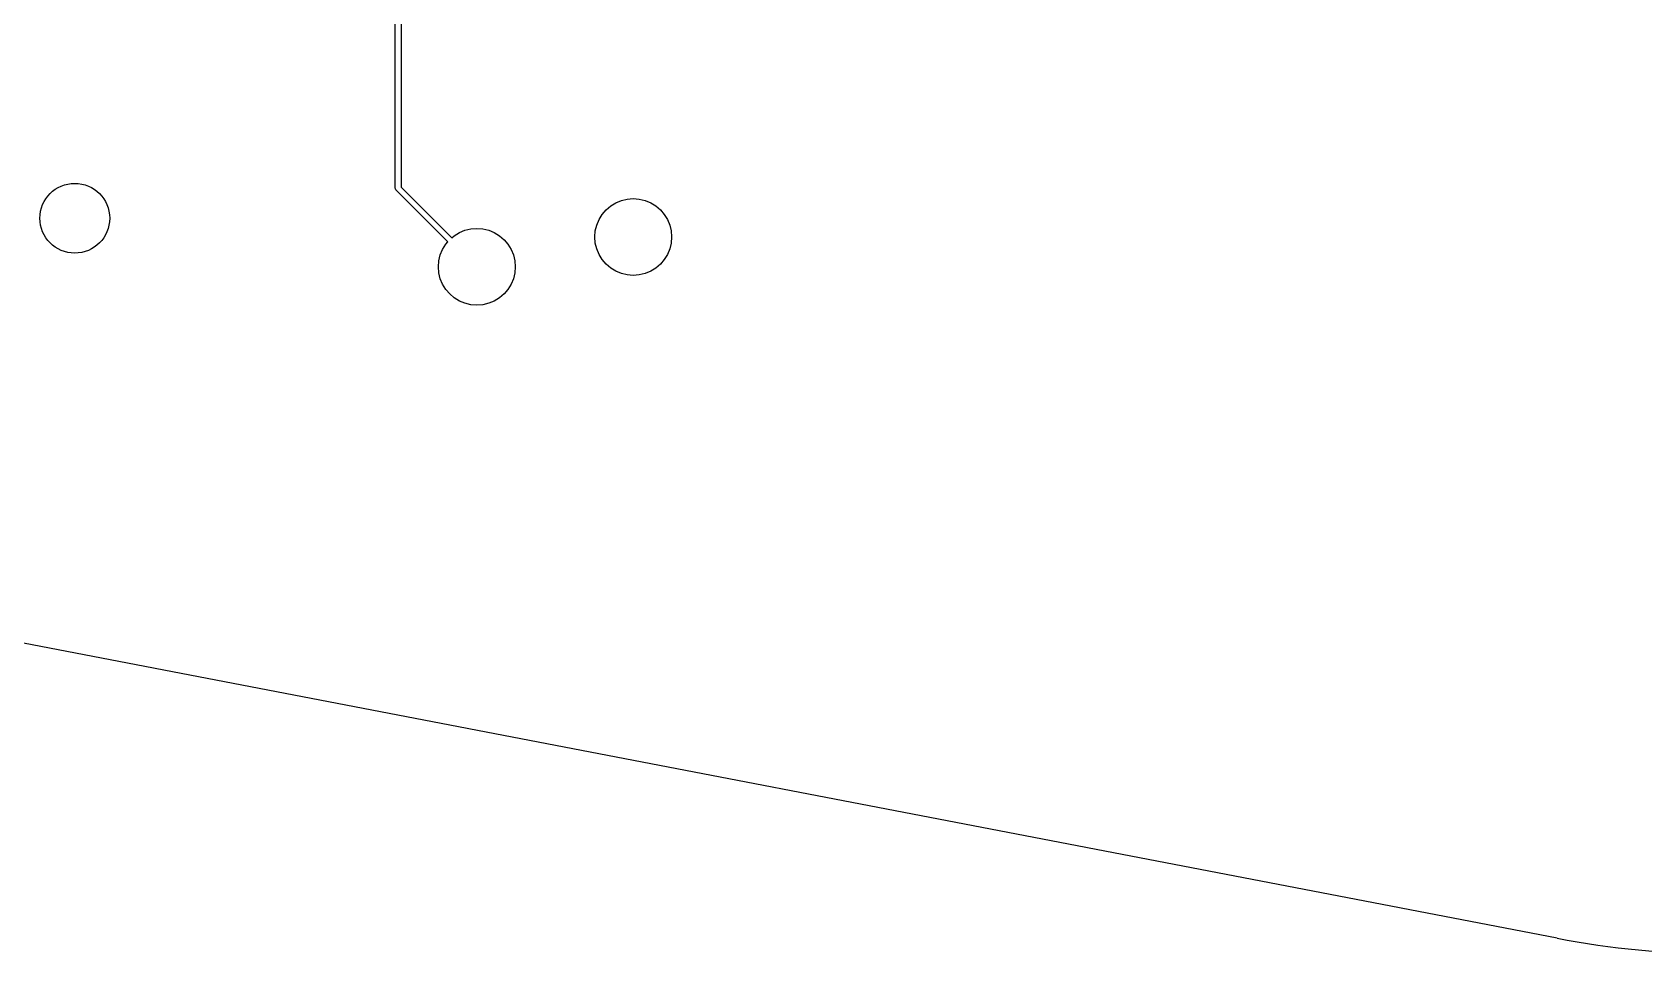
# Model space of a CAD drawing. Extents: x 101 to 518, y -308 to -134.
# Drawn here: x 185.9 to 255.1, y -308 to -268.4 of the extents above; entities that cross this region are included whole.
import ezdxf

# ---------------------------------------------------------------- set-up
doc = ezdxf.new("R2010")
doc.units = 0
doc.layers.add('BLACK', color=7, linetype='CONTINUOUS')

msp = doc.modelspace()

# ---------------------------------------------------------------- linework, layer by layer
at = {"layer": 'BLACK', "linetype": 'CONTINUOUS'}
for p, q in [((201.479005, -275.106196), (201.479005, -260.060857)), ((201.729005, -260.060857), (201.729005, -275.054419)), ((201.481407, -275.130582), (201.479005, -275.106196)), ((201.500071, -275.175642), (201.481407, -275.130582)), ((201.500076, -275.175647), (201.500071, -275.175642)), ((201.515617, -275.194584), (201.500076, -275.175647)), ((203.733434, -277.412402), (201.515617, -275.194584)), ((201.729005, -275.054419), (203.910211, -277.235625)), ((210.364703, -276.232242), (210.532855, -276.035362)), ((210.532855, -276.035362), (210.729735, -275.86721)), ((210.729735, -275.86721), (210.950497, -275.731927)), ((210.950497, -275.731927), (211.189703, -275.632845)), ((211.189703, -275.632845), (211.441464, -275.572402)), ((211.441464, -275.572402), (211.699581, -275.552088)), ((211.699581, -275.552088), (211.957698, -275.572402)), ((211.957698, -275.572402), (212.209459, -275.632845)), ((212.209459, -275.632845), (212.448665, -275.731927)), ((212.448665, -275.731927), (212.669427, -275.86721)), ((212.669427, -275.86721), (212.866307, -276.035362)), ((212.866307, -276.035362), (213.034459, -276.232242)), ((204.471715, -276.914541), (204.723476, -276.854098)), ((204.723476, -276.854098), (204.981593, -276.833784)), ((204.981593, -276.833784), (205.23971, -276.854098)), ((205.23971, -276.854098), (205.491471, -276.914541)), ((210.069895, -276.943971), (210.130338, -276.69221)), ((210.130338, -276.69221), (210.22942, -276.453004)), ((210.22942, -276.453004), (210.364703, -276.232242)), ((213.034459, -276.232242), (213.169742, -276.453004)), ((213.169742, -276.453004), (213.268824, -276.69221)), ((213.268824, -276.69221), (213.329267, -276.943971)), ((203.511432, -277.7347), (203.646715, -277.513938)), ((203.646715, -277.513938), (203.733434, -277.412402)), ((203.910211, -277.235625), (204.011747, -277.148906)), ((204.011747, -277.148906), (204.232509, -277.013623)), ((204.232509, -277.013623), (204.471715, -276.914541)), ((205.491471, -276.914541), (205.730677, -277.013623)), ((205.730677, -277.013623), (205.951439, -277.148906)), ((205.951439, -277.148906), (206.148319, -277.317058)), ((206.148319, -277.317058), (206.316471, -277.513938)), ((206.316471, -277.513938), (206.451754, -277.7347)), ((210.049581, -277.202088), (210.069895, -276.943971)), ((210.069895, -277.460205), (210.049581, -277.202088)), ((210.130338, -277.711966), (210.069895, -277.460205)), ((213.329267, -277.460205), (213.268824, -277.711966)), ((213.329267, -276.943971), (213.349581, -277.202088)), ((213.349581, -277.202088), (213.329267, -277.460205)), ((203.331593, -278.483784), (203.351907, -278.225667)), ((203.351907, -278.225667), (203.41235, -277.973906)), ((203.41235, -277.973906), (203.511432, -277.7347)), ((206.451754, -277.7347), (206.550836, -277.973906)), ((206.550836, -277.973906), (206.611279, -278.225667)), ((206.611279, -278.225667), (206.631593, -278.483784)), ((210.22942, -277.951172), (210.130338, -277.711966)), ((210.364703, -278.171934), (210.22942, -277.951172)), ((210.532855, -278.368814), (210.364703, -278.171934)), ((213.034459, -278.171934), (212.866307, -278.368814)), ((213.169742, -277.951172), (213.034459, -278.171934)), ((213.268824, -277.711966), (213.169742, -277.951172)), ((203.351907, -278.741901), (203.331593, -278.483784)), ((203.41235, -278.993662), (203.351907, -278.741901)), ((206.611279, -278.741901), (206.550836, -278.993662)), ((206.631593, -278.483784), (206.611279, -278.741901)), ((210.729735, -278.536966), (210.532855, -278.368814)), ((210.950497, -278.672249), (210.729735, -278.536966)), ((211.189703, -278.771331), (210.950497, -278.672249)), ((211.441464, -278.831774), (211.189703, -278.771331)), ((211.699581, -278.852088), (211.441464, -278.831774)), ((211.957698, -278.831774), (211.699581, -278.852088)), ((212.209459, -278.771331), (211.957698, -278.831774)), ((212.448665, -278.672249), (212.209459, -278.771331)), ((212.669427, -278.536966), (212.448665, -278.672249)), ((212.866307, -278.368814), (212.669427, -278.536966)), ((203.511432, -279.232868), (203.41235, -278.993662)), ((203.646715, -279.45363), (203.511432, -279.232868)), ((203.814867, -279.65051), (203.646715, -279.45363)), ((204.011747, -279.818662), (203.814867, -279.65051)), ((206.148319, -279.65051), (205.951439, -279.818662)), ((206.316471, -279.45363), (206.148319, -279.65051)), ((206.451754, -279.232868), (206.316471, -279.45363)), ((206.550836, -278.993662), (206.451754, -279.232868)), ((251.379039, -307.342807), (108.80974, -279.896311)), ((204.232509, -279.953945), (204.011747, -279.818662)), ((204.471715, -280.053027), (204.232509, -279.953945)), ((204.723476, -280.11347), (204.471715, -280.053027)), ((204.981593, -280.133784), (204.723476, -280.11347)), ((205.23971, -280.11347), (204.981593, -280.133784)), ((205.491471, -280.053027), (205.23971, -280.11347)), ((205.730677, -279.953945), (205.491471, -280.053027)), ((205.951439, -279.818662), (205.730677, -279.953945))]:
    msp.add_line(p, q, dxfattribs=at)
at = {"layer": 'BLACK'}
msp.add_circle((187.70974, -276.396311), 1.5, dxfattribs=at)
msp.add_arc((258.3736, -271.0099), 37.000054, -100.89687657, -78.99323421, dxfattribs=at)

doc.saveas('drawing.dxf')
